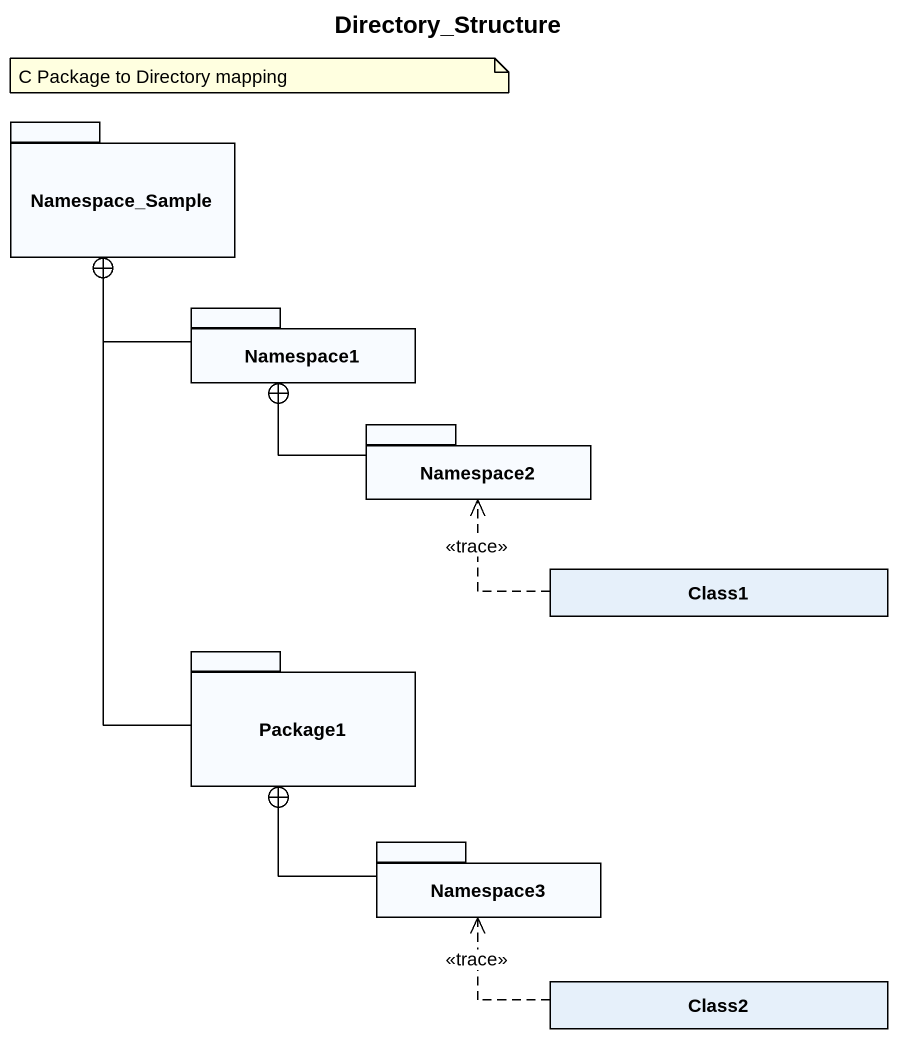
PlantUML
@startuml
title Directory_Structure
hide circle
hide empty members
package Namespace_Sample {
}
package Namespace1 {
}
package Namespace2 {
}
class Class1
package Package1 {
}
package Namespace3 {
}
class Class2
Namespace1 -up-+ Namespace_Sample
Namespace2 -up-+ Namespace1
Class1 .left.> Namespace2 : <<trace>>
Package1 -up-+ Namespace_Sample
Namespace3 -up-+ Package1
Class2 .left.> Namespace3 : <<trace>>
note as N1
  C Package to Directory mapping
end note
@enduml
